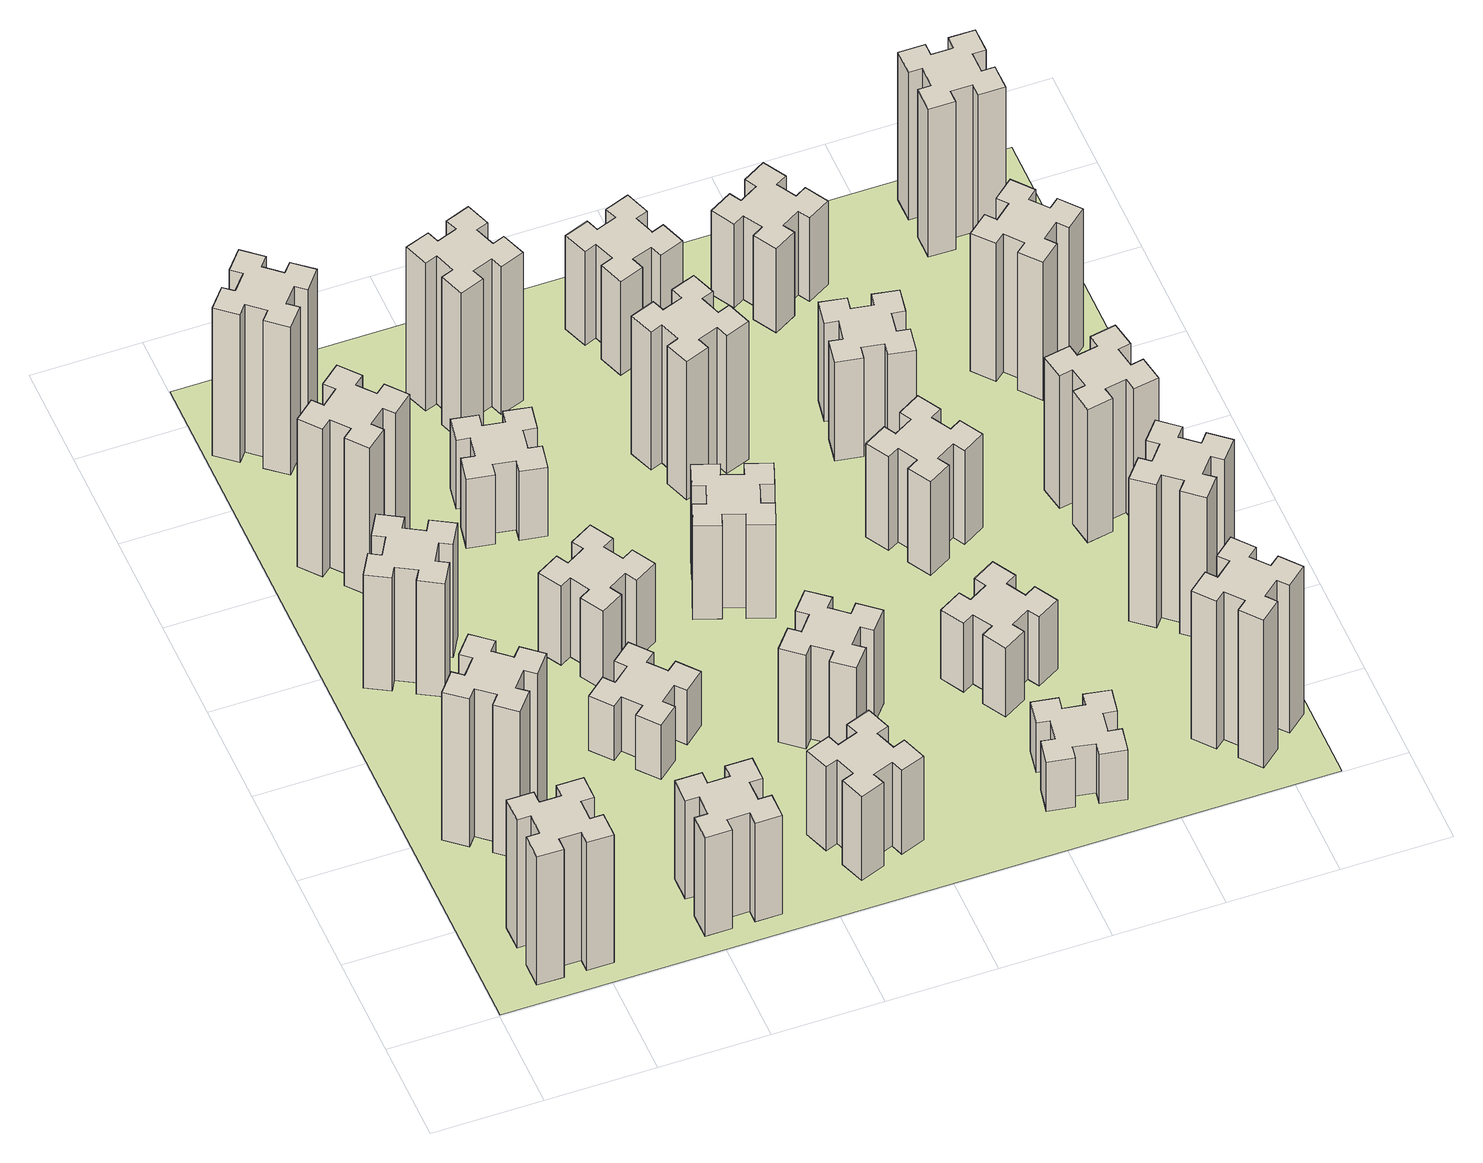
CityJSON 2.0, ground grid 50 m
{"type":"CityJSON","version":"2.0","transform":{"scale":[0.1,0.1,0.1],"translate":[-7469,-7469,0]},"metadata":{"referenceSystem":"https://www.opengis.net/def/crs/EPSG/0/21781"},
"CityObjects":{
"building1":{"type":"Building","attributes":{"class":"1000","function":"1000","usage":"1000","yearOfConstruction":2016,"roofType":"1000","measuredHeight":78,"storeysAboveGround":30,"storeysBelowGround":0},"geometry":[{"type":"Solid","lod":"1","boundaries":[[[[0,1,2,3,4,5,6,7,8,9,10,11,12,13,14,15,16,17,18,19]],[[17,16,20,21]],[[16,15,22,20]],[[15,14,23,22]],[[14,13,24,23]],[[13,12,25,24]],[[12,11,26,25]],[[11,10,27,26]],[[10,9,28,27]],[[9,8,29,28]],[[8,7,30,29]],[[7,6,31,30]],[[6,5,32,31]],[[5,4,33,32]],[[4,3,34,33]],[[3,2,35,34]],[[2,1,36,35]],[[1,0,37,36]],[[0,19,38,37]],[[19,18,39,38]],[[18,17,21,39]],[[24,25,26,27,28,29,30,31,32,33,34,35,36,37,38,39,21,20,22,23]]]]}]},
"building2":{"type":"Building","attributes":{"class":"1000","function":"1000","usage":"1000","yearOfConstruction":2016,"roofType":"1000","measuredHeight":90,"storeysAboveGround":30,"storeysBelowGround":0},"geometry":[{"type":"Solid","lod":"1","boundaries":[[[[40,41,42,43,44,45,46,47,48,49,50,51,52,53,54,55,56,57,58,59]],[[57,56,60,61]],[[56,55,62,60]],[[55,54,63,62]],[[54,53,64,63]],[[53,52,65,64]],[[52,51,66,65]],[[51,50,67,66]],[[50,49,68,67]],[[49,48,69,68]],[[48,47,70,69]],[[47,46,71,70]],[[46,45,72,71]],[[45,44,73,72]],[[44,43,74,73]],[[43,42,75,74]],[[42,41,76,75]],[[41,40,77,76]],[[40,59,78,77]],[[59,58,79,78]],[[58,57,61,79]],[[64,65,66,67,68,69,70,71,72,73,74,75,76,77,78,79,61,60,62,63]]]]}]},
"building3":{"type":"Building","attributes":{"class":"1000","function":"1000","usage":"1000","yearOfConstruction":2016,"roofType":"1000","measuredHeight":69,"storeysAboveGround":30,"storeysBelowGround":0},"geometry":[{"type":"Solid","lod":"1","boundaries":[[[[80,81,82,83,84,85,86,87,88,89,90,91,92,93,94,95,96,97,98,99]],[[97,96,100,101]],[[96,95,102,100]],[[95,94,103,102]],[[94,93,104,103]],[[93,92,105,104]],[[92,91,106,105]],[[91,90,107,106]],[[90,89,108,107]],[[89,88,109,108]],[[88,87,110,109]],[[87,86,111,110]],[[86,85,112,111]],[[85,84,113,112]],[[84,83,114,113]],[[83,82,115,114]],[[82,81,116,115]],[[81,80,117,116]],[[80,99,118,117]],[[99,98,119,118]],[[98,97,101,119]],[[104,105,106,107,108,109,110,111,112,113,114,115,116,117,118,119,101,100,102,103]]]]}]},
"building4":{"type":"Building","attributes":{"class":"1000","function":"1000","usage":"1000","yearOfConstruction":2016,"roofType":"1000","measuredHeight":90,"storeysAboveGround":30,"storeysBelowGround":0},"geometry":[{"type":"Solid","lod":"1","boundaries":[[[[120,121,122,123,124,125,126,127,128,129,130,131,132,133,134,135,136,137,138,139]],[[137,136,140,141]],[[136,135,142,140]],[[135,134,143,142]],[[134,133,144,143]],[[133,132,145,144]],[[132,131,146,145]],[[131,130,147,146]],[[130,129,148,147]],[[129,128,149,148]],[[128,127,150,149]],[[127,126,151,150]],[[126,125,152,151]],[[125,124,153,152]],[[124,123,154,153]],[[123,122,155,154]],[[122,121,156,155]],[[121,120,157,156]],[[120,139,158,157]],[[139,138,159,158]],[[138,137,141,159]],[[144,145,146,147,148,149,150,151,152,153,154,155,156,157,158,159,141,140,142,143]]]]}]},
"building5":{"type":"Building","attributes":{"class":"1000","function":"1000","usage":"1000","yearOfConstruction":2016,"roofType":"1000","measuredHeight":60,"storeysAboveGround":30,"storeysBelowGround":0},"geometry":[{"type":"Solid","lod":"1","boundaries":[[[[160,161,162,163,164,165,166,167,168,169,170,171,172,173,174,175,176,177,178,179]],[[177,176,180,181]],[[176,175,182,180]],[[175,174,183,182]],[[174,173,184,183]],[[173,172,185,184]],[[172,171,186,185]],[[171,170,187,186]],[[170,169,188,187]],[[169,168,189,188]],[[168,167,190,189]],[[167,166,191,190]],[[166,165,192,191]],[[165,164,193,192]],[[164,163,194,193]],[[163,162,195,194]],[[162,161,196,195]],[[161,160,197,196]],[[160,179,198,197]],[[179,178,199,198]],[[178,177,181,199]],[[184,185,186,187,188,189,190,191,192,193,194,195,196,197,198,199,181,180,182,183]]]]}]},
"building6":{"type":"Building","attributes":{"class":"1000","function":"1000","usage":"1000","yearOfConstruction":2016,"roofType":"1000","measuredHeight":90,"storeysAboveGround":30,"storeysBelowGround":0},"geometry":[{"type":"Solid","lod":"1","boundaries":[[[[200,201,202,203,204,205,206,207,208,209,210,211,212,213,214,215,216,217,218,219]],[[217,216,220,221]],[[216,215,222,220]],[[215,214,223,222]],[[214,213,224,223]],[[213,212,225,224]],[[212,211,226,225]],[[211,210,227,226]],[[210,209,228,227]],[[209,208,229,228]],[[208,207,230,229]],[[207,206,231,230]],[[206,205,232,231]],[[205,204,233,232]],[[204,203,234,233]],[[203,202,235,234]],[[202,201,236,235]],[[201,200,237,236]],[[200,219,238,237]],[[219,218,239,238]],[[218,217,221,239]],[[224,225,226,227,228,229,230,231,232,233,234,235,236,237,238,239,221,220,222,223]]]]}]},
"building7":{"type":"Building","attributes":{"class":"1000","function":"1000","usage":"1000","yearOfConstruction":2016,"roofType":"1000","measuredHeight":33,"storeysAboveGround":30,"storeysBelowGround":0},"geometry":[{"type":"Solid","lod":"1","boundaries":[[[[240,241,242,243,244,245,246,247,248,249,250,251,252,253,254,255,256,257,258,259]],[[257,256,260,261]],[[256,255,262,260]],[[255,254,263,262]],[[254,253,264,263]],[[253,252,265,264]],[[252,251,266,265]],[[251,250,267,266]],[[250,249,268,267]],[[249,248,269,268]],[[248,247,270,269]],[[247,246,271,270]],[[246,245,272,271]],[[245,244,273,272]],[[244,243,274,273]],[[243,242,275,274]],[[242,241,276,275]],[[241,240,277,276]],[[240,259,278,277]],[[259,258,279,278]],[[258,257,261,279]],[[264,265,266,267,268,269,270,271,272,273,274,275,276,277,278,279,261,260,262,263]]]]}]},
"building8":{"type":"Building","attributes":{"class":"1000","function":"1000","usage":"1000","yearOfConstruction":2016,"roofType":"1000","measuredHeight":48,"storeysAboveGround":30,"storeysBelowGround":0},"geometry":[{"type":"Solid","lod":"1","boundaries":[[[[280,281,282,283,284,285,286,287,288,289,290,291,292,293,294,295,296,297,298,299]],[[297,296,300,301]],[[296,295,302,300]],[[295,294,303,302]],[[294,293,304,303]],[[293,292,305,304]],[[292,291,306,305]],[[291,290,307,306]],[[290,289,308,307]],[[289,288,309,308]],[[288,287,310,309]],[[287,286,311,310]],[[286,285,312,311]],[[285,284,313,312]],[[284,283,314,313]],[[283,282,315,314]],[[282,281,316,315]],[[281,280,317,316]],[[280,299,318,317]],[[299,298,319,318]],[[298,297,301,319]],[[304,305,306,307,308,309,310,311,312,313,314,315,316,317,318,319,301,300,302,303]]]]}]},
"building9":{"type":"Building","attributes":{"class":"1000","function":"1000","usage":"1000","yearOfConstruction":2016,"roofType":"1000","measuredHeight":42,"storeysAboveGround":30,"storeysBelowGround":0},"geometry":[{"type":"Solid","lod":"1","boundaries":[[[[320,321,322,323,324,325,326,327,328,329,330,331,332,333,334,335,336,337,338,339]],[[337,336,340,341]],[[336,335,342,340]],[[335,334,343,342]],[[334,333,344,343]],[[333,332,345,344]],[[332,331,346,345]],[[331,330,347,346]],[[330,329,348,347]],[[329,328,349,348]],[[328,327,350,349]],[[327,326,351,350]],[[326,325,352,351]],[[325,324,353,352]],[[324,323,354,353]],[[323,322,355,354]],[[322,321,356,355]],[[321,320,357,356]],[[320,339,358,357]],[[339,338,359,358]],[[338,337,341,359]],[[344,345,346,347,348,349,350,351,352,353,354,355,356,357,358,359,341,340,342,343]]]]}]},
"building10":{"type":"Building","attributes":{"class":"1000","function":"1000","usage":"1000","yearOfConstruction":2016,"roofType":"1000","measuredHeight":51,"storeysAboveGround":30,"storeysBelowGround":0},"geometry":[{"type":"Solid","lod":"1","boundaries":[[[[360,361,362,363,364,365,366,367,368,369,370,371,372,373,374,375,376,377,378,379]],[[377,376,380,381]],[[376,375,382,380]],[[375,374,383,382]],[[374,373,384,383]],[[373,372,385,384]],[[372,371,386,385]],[[371,370,387,386]],[[370,369,388,387]],[[369,368,389,388]],[[368,367,390,389]],[[367,366,391,390]],[[366,365,392,391]],[[365,364,393,392]],[[364,363,394,393]],[[363,362,395,394]],[[362,361,396,395]],[[361,360,397,396]],[[360,379,398,397]],[[379,378,399,398]],[[378,377,381,399]],[[384,385,386,387,388,389,390,391,392,393,394,395,396,397,398,399,381,380,382,383]]]]}]},
"building11":{"type":"Building","attributes":{"class":"1000","function":"1000","usage":"1000","yearOfConstruction":2016,"roofType":"1000","measuredHeight":90,"storeysAboveGround":30,"storeysBelowGround":0},"geometry":[{"type":"Solid","lod":"1","boundaries":[[[[400,401,402,403,404,405,406,407,408,409,410,411,412,413,414,415,416,417,418,419]],[[417,416,420,421]],[[416,415,422,420]],[[415,414,423,422]],[[414,413,424,423]],[[413,412,425,424]],[[412,411,426,425]],[[411,410,427,426]],[[410,409,428,427]],[[409,408,429,428]],[[408,407,430,429]],[[407,406,431,430]],[[406,405,432,431]],[[405,404,433,432]],[[404,403,434,433]],[[403,402,435,434]],[[402,401,436,435]],[[401,400,437,436]],[[400,419,438,437]],[[419,418,439,438]],[[418,417,421,439]],[[424,425,426,427,428,429,430,431,432,433,434,435,436,437,438,439,421,420,422,423]]]]}]},
"building12":{"type":"Building","attributes":{"class":"1000","function":"1000","usage":"1000","yearOfConstruction":2016,"roofType":"1000","measuredHeight":57,"storeysAboveGround":30,"storeysBelowGround":0},"geometry":[{"type":"Solid","lod":"1","boundaries":[[[[440,441,442,443,444,445,446,447,448,449,450,451,452,453,454,455,456,457,458,459]],[[457,456,460,461]],[[456,455,462,460]],[[455,454,463,462]],[[454,453,464,463]],[[453,452,465,464]],[[452,451,466,465]],[[451,450,467,466]],[[450,449,468,467]],[[449,448,469,468]],[[448,447,470,469]],[[447,446,471,470]],[[446,445,472,471]],[[445,444,473,472]],[[444,443,474,473]],[[443,442,475,474]],[[442,441,476,475]],[[441,440,477,476]],[[440,459,478,477]],[[459,458,479,478]],[[458,457,461,479]],[[464,465,466,467,468,469,470,471,472,473,474,475,476,477,478,479,461,460,462,463]]]]}]},
"building13":{"type":"Building","attributes":{"class":"1000","function":"1000","usage":"1000","yearOfConstruction":2016,"roofType":"1000","measuredHeight":57,"storeysAboveGround":30,"storeysBelowGround":0},"geometry":[{"type":"Solid","lod":"1","boundaries":[[[[480,481,482,483,484,485,486,487,488,489,490,491,492,493,494,495,496,497,498,499]],[[497,496,500,501]],[[496,495,502,500]],[[495,494,503,502]],[[494,493,504,503]],[[493,492,505,504]],[[492,491,506,505]],[[491,490,507,506]],[[490,489,508,507]],[[489,488,509,508]],[[488,487,510,509]],[[487,486,511,510]],[[486,485,512,511]],[[485,484,513,512]],[[484,483,514,513]],[[483,482,515,514]],[[482,481,516,515]],[[481,480,517,516]],[[480,499,518,517]],[[499,498,519,518]],[[498,497,501,519]],[[504,505,506,507,508,509,510,511,512,513,514,515,516,517,518,519,501,500,502,503]]]]}]},
"building14":{"type":"Building","attributes":{"class":"1000","function":"1000","usage":"1000","yearOfConstruction":2016,"roofType":"1000","measuredHeight":84,"storeysAboveGround":30,"storeysBelowGround":0},"geometry":[{"type":"Solid","lod":"1","boundaries":[[[[520,521,522,523,524,525,526,527,528,529,530,531,532,533,534,535,536,537,538,539]],[[537,536,540,541]],[[536,535,542,540]],[[535,534,543,542]],[[534,533,544,543]],[[533,532,545,544]],[[532,531,546,545]],[[531,530,547,546]],[[530,529,548,547]],[[529,528,549,548]],[[528,527,550,549]],[[527,526,551,550]],[[526,525,552,551]],[[525,524,553,552]],[[524,523,554,553]],[[523,522,555,554]],[[522,521,556,555]],[[521,520,557,556]],[[520,539,558,557]],[[539,538,559,558]],[[538,537,541,559]],[[544,545,546,547,548,549,550,551,552,553,554,555,556,557,558,559,541,540,542,543]]]]}]},
"building15":{"type":"Building","attributes":{"class":"1000","function":"1000","usage":"1000","yearOfConstruction":2016,"roofType":"1000","measuredHeight":30,"storeysAboveGround":30,"storeysBelowGround":0},"geometry":[{"type":"Solid","lod":"1","boundaries":[[[[560,561,562,563,564,565,566,567,568,569,570,571,572,573,574,575,576,577,578,579]],[[577,576,580,581]],[[576,575,582,580]],[[575,574,583,582]],[[574,573,584,583]],[[573,572,585,584]],[[572,571,586,585]],[[571,570,587,586]],[[570,569,588,587]],[[569,568,589,588]],[[568,567,590,589]],[[567,566,591,590]],[[566,565,592,591]],[[565,564,593,592]],[[564,563,594,593]],[[563,562,595,594]],[[562,561,596,595]],[[561,560,597,596]],[[560,579,598,597]],[[579,578,599,598]],[[578,577,581,599]],[[584,585,586,587,588,589,590,591,592,593,594,595,596,597,598,599,581,580,582,583]]]]}]},
"building16":{"type":"Building","attributes":{"class":"1000","function":"1000","usage":"1000","yearOfConstruction":2016,"roofType":"1000","measuredHeight":57,"storeysAboveGround":30,"storeysBelowGround":0},"geometry":[{"type":"Solid","lod":"1","boundaries":[[[[600,601,602,603,604,605,606,607,608,609,610,611,612,613,614,615,616,617,618,619]],[[617,616,620,621]],[[616,615,622,620]],[[615,614,623,622]],[[614,613,624,623]],[[613,612,625,624]],[[612,611,626,625]],[[611,610,627,626]],[[610,609,628,627]],[[609,608,629,628]],[[608,607,630,629]],[[607,606,631,630]],[[606,605,632,631]],[[605,604,633,632]],[[604,603,634,633]],[[603,602,635,634]],[[602,601,636,635]],[[601,600,637,636]],[[600,619,638,637]],[[619,618,639,638]],[[618,617,621,639]],[[624,625,626,627,628,629,630,631,632,633,634,635,636,637,638,639,621,620,622,623]]]]}]},
"building17":{"type":"Building","attributes":{"class":"1000","function":"1000","usage":"1000","yearOfConstruction":2016,"roofType":"1000","measuredHeight":42,"storeysAboveGround":30,"storeysBelowGround":0},"geometry":[{"type":"Solid","lod":"1","boundaries":[[[[640,641,642,643,644,645,646,647,648,649,650,651,652,653,654,655,656,657,658,659]],[[657,656,660,661]],[[656,655,662,660]],[[655,654,663,662]],[[654,653,664,663]],[[653,652,665,664]],[[652,651,666,665]],[[651,650,667,666]],[[650,649,668,667]],[[649,648,669,668]],[[648,647,670,669]],[[647,646,671,670]],[[646,645,672,671]],[[645,644,673,672]],[[644,643,674,673]],[[643,642,675,674]],[[642,641,676,675]],[[641,640,677,676]],[[640,659,678,677]],[[659,658,679,678]],[[658,657,661,679]],[[664,665,666,667,668,669,670,671,672,673,674,675,676,677,678,679,661,660,662,663]]]]}]},
"building18":{"type":"Building","attributes":{"class":"1000","function":"1000","usage":"1000","yearOfConstruction":2016,"roofType":"1000","measuredHeight":57,"storeysAboveGround":30,"storeysBelowGround":0},"geometry":[{"type":"Solid","lod":"1","boundaries":[[[[680,681,682,683,684,685,686,687,688,689,690,691,692,693,694,695,696,697,698,699]],[[697,696,700,701]],[[696,695,702,700]],[[695,694,703,702]],[[694,693,704,703]],[[693,692,705,704]],[[692,691,706,705]],[[691,690,707,706]],[[690,689,708,707]],[[689,688,709,708]],[[688,687,710,709]],[[687,686,711,710]],[[686,685,712,711]],[[685,684,713,712]],[[684,683,714,713]],[[683,682,715,714]],[[682,681,716,715]],[[681,680,717,716]],[[680,699,718,717]],[[699,698,719,718]],[[698,697,701,719]],[[704,705,706,707,708,709,710,711,712,713,714,715,716,717,718,719,701,700,702,703]]]]}]},
"building19":{"type":"Building","attributes":{"class":"1000","function":"1000","usage":"1000","yearOfConstruction":2016,"roofType":"1000","measuredHeight":60,"storeysAboveGround":30,"storeysBelowGround":0},"geometry":[{"type":"Solid","lod":"1","boundaries":[[[[720,721,722,723,724,725,726,727,728,729,730,731,732,733,734,735,736,737,738,739]],[[737,736,740,741]],[[736,735,742,740]],[[735,734,743,742]],[[734,733,744,743]],[[733,732,745,744]],[[732,731,746,745]],[[731,730,747,746]],[[730,729,748,747]],[[729,728,749,748]],[[728,727,750,749]],[[727,726,751,750]],[[726,725,752,751]],[[725,724,753,752]],[[724,723,754,753]],[[723,722,755,754]],[[722,721,756,755]],[[721,720,757,756]],[[720,739,758,757]],[[739,738,759,758]],[[738,737,741,759]],[[744,745,746,747,748,749,750,751,752,753,754,755,756,757,758,759,741,740,742,743]]]]}]},
"building20":{"type":"Building","attributes":{"class":"1000","function":"1000","usage":"1000","yearOfConstruction":2016,"roofType":"1000","measuredHeight":51,"storeysAboveGround":30,"storeysBelowGround":0},"geometry":[{"type":"Solid","lod":"1","boundaries":[[[[760,761,762,763,764,765,766,767,768,769,770,771,772,773,774,775,776,777,778,779]],[[777,776,780,781]],[[776,775,782,780]],[[775,774,783,782]],[[774,773,784,783]],[[773,772,785,784]],[[772,771,786,785]],[[771,770,787,786]],[[770,769,788,787]],[[769,768,789,788]],[[768,767,790,789]],[[767,766,791,790]],[[766,765,792,791]],[[765,764,793,792]],[[764,763,794,793]],[[763,762,795,794]],[[762,761,796,795]],[[761,760,797,796]],[[760,779,798,797]],[[779,778,799,798]],[[778,777,781,799]],[[784,785,786,787,788,789,790,791,792,793,794,795,796,797,798,799,781,780,782,783]]]]}]},
"building21":{"type":"Building","attributes":{"class":"1000","function":"1000","usage":"1000","yearOfConstruction":2016,"roofType":"1000","measuredHeight":90,"storeysAboveGround":30,"storeysBelowGround":0},"geometry":[{"type":"Solid","lod":"1","boundaries":[[[[800,801,802,803,804,805,806,807,808,809,810,811,812,813,814,815,816,817,818,819]],[[817,816,820,821]],[[816,815,822,820]],[[815,814,823,822]],[[814,813,824,823]],[[813,812,825,824]],[[812,811,826,825]],[[811,810,827,826]],[[810,809,828,827]],[[809,808,829,828]],[[808,807,830,829]],[[807,806,831,830]],[[806,805,832,831]],[[805,804,833,832]],[[804,803,834,833]],[[803,802,835,834]],[[802,801,836,835]],[[801,800,837,836]],[[800,819,838,837]],[[819,818,839,838]],[[818,817,821,839]],[[824,825,826,827,828,829,830,831,832,833,834,835,836,837,838,839,821,820,822,823]]]]}]},
"building22":{"type":"Building","attributes":{"class":"1000","function":"1000","usage":"1000","yearOfConstruction":2016,"roofType":"1000","measuredHeight":87,"storeysAboveGround":30,"storeysBelowGround":0},"geometry":[{"type":"Solid","lod":"1","boundaries":[[[[840,841,842,843,844,845,846,847,848,849,850,851,852,853,854,855,856,857,858,859]],[[857,856,860,861]],[[856,855,862,860]],[[855,854,863,862]],[[854,853,864,863]],[[853,852,865,864]],[[852,851,866,865]],[[851,850,867,866]],[[850,849,868,867]],[[849,848,869,868]],[[848,847,870,869]],[[847,846,871,870]],[[846,845,872,871]],[[845,844,873,872]],[[844,843,874,873]],[[843,842,875,874]],[[842,841,876,875]],[[841,840,877,876]],[[840,859,878,877]],[[859,858,879,878]],[[858,857,861,879]],[[864,865,866,867,868,869,870,871,872,873,874,875,876,877,878,879,861,860,862,863]]]]}]},
"building23":{"type":"Building","attributes":{"class":"1000","function":"1000","usage":"1000","yearOfConstruction":2016,"roofType":"1000","measuredHeight":81,"storeysAboveGround":30,"storeysBelowGround":0},"geometry":[{"type":"Solid","lod":"1","boundaries":[[[[880,881,882,883,884,885,886,887,888,889,890,891,892,893,894,895,896,897,898,899]],[[897,896,900,901]],[[896,895,902,900]],[[895,894,903,902]],[[894,893,904,903]],[[893,892,905,904]],[[892,891,906,905]],[[891,890,907,906]],[[890,889,908,907]],[[889,888,909,908]],[[888,887,910,909]],[[887,886,911,910]],[[886,885,912,911]],[[885,884,913,912]],[[884,883,914,913]],[[883,882,915,914]],[[882,881,916,915]],[[881,880,917,916]],[[880,899,918,917]],[[899,898,919,918]],[[898,897,901,919]],[[904,905,906,907,908,909,910,911,912,913,914,915,916,917,918,919,901,900,902,903]]]]}]},
"building24":{"type":"Building","attributes":{"class":"1000","function":"1000","usage":"1000","yearOfConstruction":2016,"roofType":"1000","measuredHeight":84,"storeysAboveGround":30,"storeysBelowGround":0},"geometry":[{"type":"Solid","lod":"1","boundaries":[[[[920,921,922,923,924,925,926,927,928,929,930,931,932,933,934,935,936,937,938,939]],[[937,936,940,941]],[[936,935,942,940]],[[935,934,943,942]],[[934,933,944,943]],[[933,932,945,944]],[[932,931,946,945]],[[931,930,947,946]],[[930,929,948,947]],[[929,928,949,948]],[[928,927,950,949]],[[927,926,951,950]],[[926,925,952,951]],[[925,924,953,952]],[[924,923,954,953]],[[923,922,955,954]],[[922,921,956,955]],[[921,920,957,956]],[[920,939,958,957]],[[939,938,959,958]],[[938,937,941,959]],[[944,945,946,947,948,949,950,951,952,953,954,955,956,957,958,959,941,940,942,943]]]]}]},
"building25":{"type":"Building","attributes":{"class":"1000","function":"1000","usage":"1000","yearOfConstruction":2016,"roofType":"1000","measuredHeight":90,"storeysAboveGround":30,"storeysBelowGround":0},"geometry":[{"type":"Solid","lod":"1","boundaries":[[[[960,961,962,963,964,965,966,967,968,969,970,971,972,973,974,975,976,977,978,979]],[[977,976,980,981]],[[976,975,982,980]],[[975,974,983,982]],[[974,973,984,983]],[[973,972,985,984]],[[972,971,986,985]],[[971,970,987,986]],[[970,969,988,987]],[[969,968,989,988]],[[968,967,990,989]],[[967,966,991,990]],[[966,965,992,991]],[[965,964,993,992]],[[964,963,994,993]],[[963,962,995,994]],[[962,961,996,995]],[[961,960,997,996]],[[960,979,998,997]],[[979,978,999,998]],[[978,977,981,999]],[[984,985,986,987,988,989,990,991,992,993,994,995,996,997,998,999,981,980,982,983]]]]}]},
"landuse1":{"type":"LandUse","attributes":{"name":"plot1","function":"1010"},"geometry":[{"type":"MultiSurface","lod":"1","boundaries":[[[1000,1001,1002,1003]]]}]}
},
"vertices":[
[265,325,0],[265,225,0],[205,225,0],[205,105,0],[325,105,0],[325,165,0],[425,165,0],[425,105,0],[545,105,0],[545,225,0],[485,225,0],[485,325,0],[545,325,0],[545,445,0],[425,445,0],[425,385,0],[325,385,0],[325,445,0],[205,445,0],[205,325,0],[325,385,780],[325,445,780],[425,385,780],[425,445,780],[545,445,780],[545,325,780],[485,325,780],[485,225,780],[545,225,780],[545,105,780],[425,105,780],[425,165,780],[325,165,780],[325,105,780],[205,105,780],[205,225,780],[265,225,780],[265,325,780],[205,325,780],[205,445,780],
[484,1067,0],[408,1132,0],[446,1178,0],[354,1255,0],[277,1163,0],[323,1124,0],[259,1048,0],[213,1086,0],[136,994,0],[228,917,0],[266,963,0],[343,899,0],[304,853,0],[396,776,0],[473,868,0],[427,906,0],[492,983,0],[538,944,0],[615,1036,0],[523,1113,0],[492,983,900],[538,944,900],[427,906,900],[473,868,900],[396,776,900],[304,853,900],[343,899,900],[266,963,900],[228,917,900],[136,994,900],[213,1086,900],[259,1048,900],[323,1124,900],[277,1163,900],[354,1255,900],[446,1178,900],[408,1132,900],[484,1067,900],[523,1113,900],[615,1036,900],
[474,2026,0],[387,2076,0],[417,2128,0],[313,2188,0],[253,2084,0],[305,2054,0],[255,1967,0],[203,1997,0],[143,1893,0],[247,1833,0],[277,1885,0],[364,1835,0],[334,1783,0],[438,1723,0],[498,1827,0],[446,1857,0],[496,1944,0],[548,1914,0],[608,2018,0],[504,2078,0],[496,1944,690],[548,1914,690],[446,1857,690],[498,1827,690],[438,1723,690],[334,1783,690],[364,1835,690],[277,1885,690],[247,1833,690],[143,1893,690],[203,1997,690],[255,1967,690],[305,2054,690],[253,2084,690],[313,2188,690],[417,2128,690],[387,2076,690],[474,2026,690],[504,2078,690],[608,2018,690],
[492,2628,0],[427,2704,0],[473,2743,0],[396,2835,0],[304,2758,0],[343,2712,0],[266,2647,0],[228,2693,0],[136,2616,0],[213,2524,0],[259,2563,0],[323,2486,0],[277,2448,0],[354,2356,0],[446,2433,0],[408,2479,0],[484,2543,0],[523,2497,0],[615,2574,0],[538,2666,0],[484,2543,900],[523,2497,900],[408,2479,900],[446,2433,900],[354,2356,900],[277,2448,900],[323,2486,900],[259,2563,900],[213,2524,900],[136,2616,900],[228,2693,900],[266,2647,900],[343,2712,900],[304,2758,900],[396,2835,900],[473,2743,900],[427,2704,900],[492,2628,900],[538,2666,900],[615,2574,900],
[1065,165,0],[1165,165,0],[1165,105,0],[1285,105,0],[1285,225,0],[1225,225,0],[1225,325,0],[1285,325,0],[1285,445,0],[1165,445,0],[1165,385,0],[1065,385,0],[1065,445,0],[945,445,0],[945,325,0],[1005,325,0],[1005,225,0],[945,225,0],[945,105,0],[1065,105,0],[1005,225,600],[945,225,600],[1005,325,600],[945,325,600],[945,445,600],[1065,445,600],[1065,385,600],[1165,385,600],[1165,445,600],[1285,445,600],[1285,325,600],[1225,325,600],[1225,225,600],[1285,225,600],[1285,105,600],[1165,105,600],[1165,165,600],[1065,165,600],[1065,105,600],[945,105,600],
[384,3387,0],[308,3452,0],[346,3498,0],[254,3575,0],[177,3483,0],[223,3444,0],[159,3368,0],[113,3406,0],[36,3314,0],[128,3237,0],[166,3283,0],[243,3219,0],[204,3173,0],[296,3096,0],[373,3188,0],[327,3226,0],[392,3303,0],[438,3264,0],[515,3356,0],[423,3433,0],[392,3303,900],[438,3264,900],[327,3226,900],[373,3188,900],[296,3096,900],[204,3173,900],[243,3219,900],[166,3283,900],[128,3237,900],[36,3314,900],[113,3406,900],[159,3368,900],[223,3444,900],[177,3483,900],[254,3575,900],[346,3498,900],[308,3452,900],[384,3387,900],[423,3433,900],[515,3356,900],
[1083,1332,0],[1006,1267,0],[968,1313,0],[876,1236,0],[953,1144,0],[999,1183,0],[1063,1106,0],[1017,1068,0],[1094,976,0],[1186,1053,0],[1148,1099,0],[1224,1163,0],[1263,1117,0],[1355,1194,0],[1278,1286,0],[1232,1248,0],[1167,1324,0],[1213,1363,0],[1136,1455,0],[1044,1378,0],[1167,1324,330],[1213,1363,330],[1232,1248,330],[1278,1286,330],[1355,1194,330],[1263,1117,330],[1224,1163,330],[1148,1099,330],[1186,1053,330],[1094,976,330],[1017,1068,330],[1063,1106,330],[999,1183,330],[953,1144,330],[876,1236,330],[968,1313,330],[1006,1267,330],[1083,1332,330],[1044,1378,330],[1136,1455,330],
[995,1744,0],[1045,1657,0],[993,1627,0],[1053,1523,0],[1157,1583,0],[1127,1635,0],[1214,1685,0],[1244,1633,0],[1348,1693,0],[1288,1797,0],[1236,1767,0],[1186,1854,0],[1238,1884,0],[1178,1988,0],[1074,1928,0],[1104,1876,0],[1017,1826,0],[987,1878,0],[883,1818,0],[943,1714,0],[1017,1826,480],[987,1878,480],[1104,1876,480],[1074,1928,480],[1178,1988,480],[1238,1884,480],[1186,1854,480],[1236,1767,480],[1288,1797,480],[1348,1693,480],[1244,1633,480],[1214,1685,480],[1127,1635,480],[1157,1583,480],[1053,1523,480],[993,1627,480],[1045,1657,480],[995,1744,480],[943,1714,480],[883,1818,480],
[1115,2527,0],[1132,2625,0],[1191,2615,0],[1212,2733,0],[1094,2754,0],[1084,2695,0],[985,2712,0],[996,2771,0],[877,2792,0],[857,2674,0],[916,2664,0],[898,2565,0],[839,2576,0],[818,2457,0],[937,2437,0],[947,2496,0],[1045,2478,0],[1035,2419,0],[1153,2398,0],[1174,2517,0],[1045,2478,420],[1035,2419,420],[947,2496,420],[937,2437,420],[818,2457,420],[839,2576,420],[898,2565,420],[916,2664,420],[857,2674,420],[877,2792,420],[996,2771,420],[985,2712,420],[1084,2695,420],[1094,2754,420],[1212,2733,420],[1191,2615,420],[1132,2625,420],[1115,2527,420],[1174,2517,420],[1153,2398,420],
[1765,496,0],[1671,462,0],[1650,518,0],[1537,477,0],[1579,364,0],[1635,385,0],[1669,291,0],[1613,270,0],[1654,157,0],[1767,199,0],[1746,255,0],[1840,289,0],[1860,233,0],[1973,274,0],[1932,387,0],[1876,366,0],[1842,460,0],[1898,480,0],[1857,593,0],[1744,552,0],[1842,460,510],[1898,480,510],[1876,366,510],[1932,387,510],[1973,274,510],[1860,233,510],[1840,289,510],[1746,255,510],[1767,199,510],[1654,157,510],[1613,270,510],[1669,291,510],[1635,385,510],[1579,364,510],[1537,477,510],[1650,518,510],[1671,462,510],[1765,496,510],[1744,552,510],[1857,593,510],
[1125,3356,0],[1031,3322,0],[1010,3378,0],[897,3337,0],[939,3224,0],[995,3245,0],[1029,3151,0],[973,3130,0],[1014,3017,0],[1127,3059,0],[1106,3115,0],[1200,3149,0],[1220,3093,0],[1333,3134,0],[1292,3247,0],[1236,3226,0],[1202,3320,0],[1258,3340,0],[1217,3453,0],[1104,3412,0],[1202,3320,900],[1258,3340,900],[1236,3226,900],[1292,3247,900],[1333,3134,900],[1220,3093,900],[1200,3149,900],[1106,3115,900],[1127,3059,900],[1014,3017,900],[973,3130,900],[1029,3151,900],[995,3245,900],[939,3224,900],[897,3337,900],[1010,3378,900],[1031,3322,900],[1125,3356,900],[1104,3412,900],[1217,3453,900],
[1803,1124,0],[1739,1048,0],[1693,1086,0],[1616,994,0],[1708,917,0],[1746,963,0],[1823,899,0],[1784,853,0],[1876,776,0],[1953,868,0],[1907,906,0],[1972,983,0],[2018,944,0],[2095,1036,0],[2003,1113,0],[1964,1067,0],[1888,1132,0],[1926,1178,0],[1834,1255,0],[1757,1163,0],[1888,1132,570],[1926,1178,570],[1964,1067,570],[2003,1113,570],[2095,1036,570],[2018,944,570],[1972,983,570],[1907,906,570],[1953,868,570],[1876,776,570],[1784,853,570],[1823,899,570],[1746,963,570],[1708,917,570],[1616,994,570],[1693,1086,570],[1739,1048,570],[1803,1124,570],[1757,1163,570],[1834,1255,570],
[1842,1771,0],[1876,1865,0],[1932,1844,0],[1973,1957,0],[1860,1998,0],[1840,1942,0],[1746,1976,0],[1767,2032,0],[1654,2073,0],[1613,1960,0],[1669,1940,0],[1635,1846,0],[1579,1867,0],[1537,1754,0],[1650,1713,0],[1671,1769,0],[1765,1735,0],[1744,1679,0],[1857,1637,0],[1898,1750,0],[1765,1735,570],[1744,1679,570],[1671,1769,570],[1650,1713,570],[1537,1754,570],[1579,1867,570],[1635,1846,570],[1669,1940,570],[1613,1960,570],[1654,2073,570],[1767,2032,570],[1746,1976,570],[1840,1942,570],[1860,1998,570],[1973,1957,570],[1932,1844,570],[1876,1865,570],[1842,1771,570],[1898,1750,570],[1857,1637,570],
[1976,2586,0],[1942,2680,0],[1998,2700,0],[1957,2813,0],[1844,2772,0],[1865,2716,0],[1771,2682,0],[1750,2738,0],[1637,2697,0],[1679,2584,0],[1735,2605,0],[1769,2511,0],[1713,2490,0],[1754,2377,0],[1867,2419,0],[1846,2475,0],[1940,2509,0],[1960,2453,0],[2073,2494,0],[2032,2607,0],[1940,2509,840],[1960,2453,840],[1846,2475,840],[1867,2419,840],[1754,2377,840],[1713,2490,840],[1769,2511,840],[1735,2605,840],[1679,2584,840],[1637,2697,840],[1750,2738,840],[1771,2682,840],[1865,2716,840],[1844,2772,840],[1957,2813,840],[1998,2700,840],[1942,2680,840],[1976,2586,840],[2032,2607,840],[2073,2494,840],
[2596,444,0],[2578,345,0],[2519,356,0],[2498,237,0],[2617,217,0],[2627,276,0],[2725,258,0],[2715,199,0],[2833,178,0],[2854,297,0],[2795,307,0],[2812,405,0],[2871,395,0],[2892,513,0],[2774,534,0],[2764,475,0],[2665,492,0],[2676,551,0],[2557,572,0],[2537,454,0],[2665,492,300],[2676,551,300],[2764,475,300],[2774,534,300],[2892,513,300],[2871,395,300],[2812,405,300],[2795,307,300],[2854,297,300],[2833,178,300],[2715,199,300],[2725,258,300],[2627,276,300],[2617,217,300],[2498,237,300],[2519,356,300],[2578,345,300],[2596,444,300],[2537,454,300],[2557,572,300],
[1846,3215,0],[1940,3249,0],[1960,3193,0],[2073,3234,0],[2032,3347,0],[1976,3326,0],[1942,3420,0],[1998,3440,0],[1957,3553,0],[1844,3512,0],[1865,3456,0],[1771,3422,0],[1750,3478,0],[1637,3437,0],[1679,3324,0],[1735,3345,0],[1769,3251,0],[1713,3230,0],[1754,3117,0],[1867,3159,0],[1769,3251,570],[1713,3230,570],[1735,3345,570],[1679,3324,570],[1637,3437,570],[1750,3478,570],[1771,3422,570],[1865,3456,570],[1844,3512,570],[1957,3553,570],[1998,3440,570],[1942,3420,570],[1976,3326,570],[2032,3347,570],[2073,3234,570],[1960,3193,570],[1940,3249,570],[1846,3215,570],[1867,3159,570],[1754,3117,570],
[2716,1027,0],[2666,1114,0],[2718,1144,0],[2658,1248,0],[2554,1188,0],[2584,1136,0],[2497,1086,0],[2467,1138,0],[2363,1078,0],[2423,974,0],[2475,1004,0],[2525,917,0],[2473,887,0],[2533,783,0],[2637,843,0],[2607,895,0],[2694,945,0],[2724,893,0],[2828,953,0],[2768,1057,0],[2694,945,420],[2724,893,420],[2607,895,420],[2637,843,420],[2533,783,420],[2473,887,420],[2525,917,420],[2475,1004,420],[2423,974,420],[2363,1078,420],[2467,1138,420],[2497,1086,420],[2584,1136,420],[2554,1188,420],[2658,1248,420],[2718,1144,420],[2666,1114,420],[2716,1027,420],[2768,1057,420],[2828,953,420],
[2716,1867,0],[2666,1954,0],[2718,1984,0],[2658,2088,0],[2554,2028,0],[2584,1976,0],[2497,1926,0],[2467,1978,0],[2363,1918,0],[2423,1814,0],[2475,1844,0],[2525,1757,0],[2473,1727,0],[2533,1623,0],[2637,1683,0],[2607,1735,0],[2694,1785,0],[2724,1733,0],[2828,1793,0],[2768,1897,0],[2694,1785,570],[2724,1733,570],[2607,1735,570],[2637,1683,570],[2533,1623,570],[2473,1727,570],[2525,1757,570],[2475,1844,570],[2423,1814,570],[2363,1918,570],[2467,1978,570],[2497,1926,570],[2584,1976,570],[2554,2028,570],[2658,2088,570],[2718,1984,570],[2666,1954,570],[2716,1867,570],[2768,1897,570],[2828,1793,570],
[2496,2564,0],[2478,2465,0],[2419,2476,0],[2398,2357,0],[2517,2337,0],[2527,2396,0],[2625,2378,0],[2615,2319,0],[2733,2298,0],[2754,2417,0],[2695,2427,0],[2712,2525,0],[2771,2515,0],[2792,2633,0],[2674,2654,0],[2664,2595,0],[2565,2612,0],[2576,2671,0],[2457,2692,0],[2437,2574,0],[2565,2612,600],[2576,2671,600],[2664,2595,600],[2674,2654,600],[2792,2633,600],[2771,2515,600],[2712,2525,600],[2695,2427,600],[2754,2417,600],[2733,2298,600],[2615,2319,600],[2625,2378,600],[2527,2396,600],[2517,2337,600],[2398,2357,600],[2419,2476,600],[2478,2465,600],[2496,2564,600],[2437,2574,600],[2457,2692,600],
[2616,3347,0],[2566,3434,0],[2618,3464,0],[2558,3568,0],[2454,3508,0],[2484,3456,0],[2397,3406,0],[2367,3458,0],[2263,3398,0],[2323,3294,0],[2375,3324,0],[2425,3237,0],[2373,3207,0],[2433,3103,0],[2537,3163,0],[2507,3215,0],[2594,3265,0],[2624,3213,0],[2728,3273,0],[2668,3377,0],[2594,3265,510],[2624,3213,510],[2507,3215,510],[2537,3163,510],[2433,3103,510],[2373,3207,510],[2425,3237,510],[2375,3324,510],[2323,3294,510],[2263,3398,510],[2367,3458,510],[2397,3406,510],[2484,3456,510],[2454,3508,510],[2558,3568,510],[2618,3464,510],[2566,3434,510],[2616,3347,510],[2668,3377,510],[2728,3273,510],
[3468,259,0],[3544,323,0],[3583,277,0],[3675,354,0],[3598,446,0],[3552,408,0],[3487,484,0],[3533,523,0],[3456,615,0],[3364,538,0],[3403,492,0],[3326,427,0],[3288,473,0],[3196,396,0],[3273,304,0],[3319,343,0],[3383,266,0],[3337,228,0],[3414,136,0],[3506,213,0],[3383,266,900],[3337,228,900],[3319,343,900],[3273,304,900],[3196,396,900],[3288,473,900],[3326,427,900],[3403,492,900],[3364,538,900],[3456,615,900],[3533,523,900],[3487,484,900],[3552,408,900],[3598,446,900],[3675,354,900],[3583,277,900],[3544,323,900],[3468,259,900],[3506,213,900],[3414,136,900],
[3487,1006,0],[3552,1083,0],[3598,1044,0],[3675,1136,0],[3583,1213,0],[3544,1167,0],[3468,1232,0],[3506,1278,0],[3414,1355,0],[3337,1263,0],[3383,1224,0],[3319,1148,0],[3273,1186,0],[3196,1094,0],[3288,1017,0],[3326,1063,0],[3403,999,0],[3364,953,0],[3456,876,0],[3533,968,0],[3403,999,870],[3364,953,870],[3326,1063,870],[3288,1017,870],[3196,1094,870],[3273,1186,870],[3319,1148,870],[3383,1224,870],[3337,1263,870],[3414,1355,870],[3506,1278,870],[3468,1232,870],[3544,1167,870],[3583,1213,870],[3675,1136,870],[3598,1044,870],[3552,1083,870],[3487,1006,870],[3533,968,870],[3456,876,870],
[3365,1872,0],[3267,1855,0],[3257,1914,0],[3138,1893,0],[3159,1775,0],[3218,1785,0],[3236,1687,0],[3177,1677,0],[3197,1558,0],[3316,1579,0],[3305,1638,0],[3404,1656,0],[3414,1597,0],[3532,1617,0],[3511,1736,0],[3452,1725,0],[3435,1824,0],[3494,1834,0],[3473,1952,0],[3355,1931,0],[3435,1824,810],[3494,1834,810],[3452,1725,810],[3511,1736,810],[3532,1617,810],[3414,1597,810],[3404,1656,810],[3305,1638,810],[3316,1579,810],[3197,1558,810],[3177,1677,810],[3236,1687,810],[3218,1785,810],[3159,1775,810],[3138,1893,810],[3257,1914,810],[3267,1855,810],[3365,1872,810],[3355,1931,810],[3473,1952,810],
[3452,2628,0],[3387,2704,0],[3433,2743,0],[3356,2835,0],[3264,2758,0],[3303,2712,0],[3226,2647,0],[3188,2693,0],[3096,2616,0],[3173,2524,0],[3219,2563,0],[3283,2486,0],[3237,2448,0],[3314,2356,0],[3406,2433,0],[3368,2479,0],[3444,2543,0],[3483,2497,0],[3575,2574,0],[3498,2666,0],[3444,2543,840],[3483,2497,840],[3368,2479,840],[3406,2433,840],[3314,2356,840],[3237,2448,840],[3283,2486,840],[3219,2563,840],[3173,2524,840],[3096,2616,840],[3188,2693,840],[3226,2647,840],[3303,2712,840],[3264,2758,840],[3356,2835,840],[3433,2743,840],[3387,2704,840],[3452,2628,840],[3498,2666,840],[3575,2574,840],
[3285,3325,0],[3385,3325,0],[3385,3265,0],[3505,3265,0],[3505,3385,0],[3445,3385,0],[3445,3485,0],[3505,3485,0],[3505,3605,0],[3385,3605,0],[3385,3545,0],[3285,3545,0],[3285,3605,0],[3165,3605,0],[3165,3485,0],[3225,3485,0],[3225,3385,0],[3165,3385,0],[3165,3265,0],[3285,3265,0],[3225,3385,900],[3165,3385,900],[3225,3485,900],[3165,3485,900],[3165,3605,900],[3285,3605,900],[3285,3545,900],[3385,3545,900],[3385,3605,900],[3505,3605,900],[3505,3485,900],[3445,3485,900],[3445,3385,900],[3505,3385,900],[3505,3265,900],[3385,3265,900],[3385,3325,900],[3285,3325,900],[3285,3265,900],[3165,3265,900],
[5,3705,0],[3705,3705,0],[3705,5,0],[5,5,0]
]}
